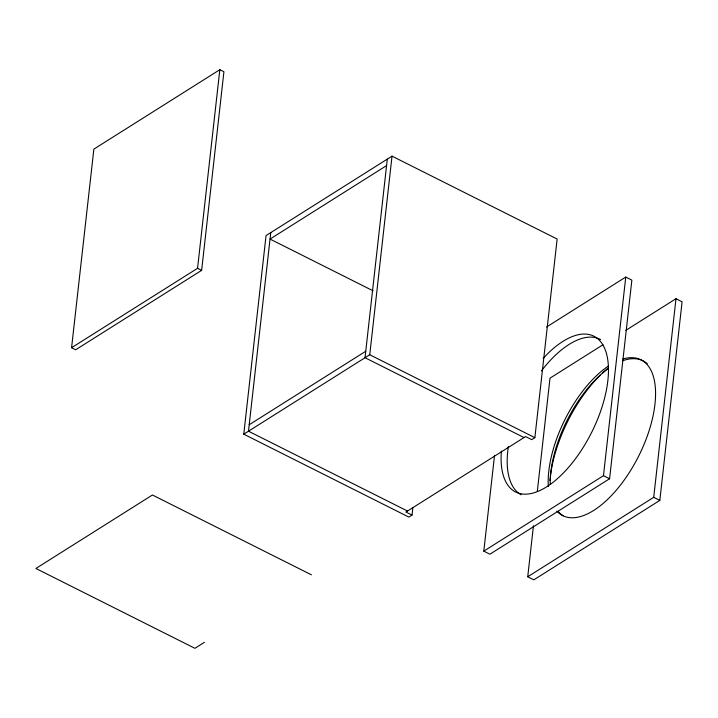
<?xml version="1.0" encoding="UTF-8"?>
<svg xmlns="http://www.w3.org/2000/svg" width="718" height="718" viewBox="0 0 718 718"><rect width="100%" height="100%" fill="white"/><g stroke="black" fill="none" stroke-linecap="round" stroke-linejoin="round"><path stroke-width="1.08" d="M71.585 347.727L93.861 149.129L219.834 69.691L223.917 71.737L201.641 270.345L75.659 349.783L71.585 347.727L197.558 268.299L219.834 69.691M412.033 515.102L408.883 517.095L243.77 434.184L266.046 235.585L392.028 156.147L557.141 239.049L534.865 437.657L531.715 439.64L525.594 436.571L405.921 512.033L412.033 515.102L412.904 507.339M270.767 232.605L248.491 431.204L407.492 511.036M387.298 159.127L365.022 357.726L524.023 437.558M243.77 434.184L369.743 354.746L392.028 156.147M546.595 326.977L625.755 277.067L631.867 280.137L609.591 478.744L489.909 554.206L483.797 551.137L494.496 455.715M625.782 330.379L675.988 298.724L682.1 301.793L659.824 500.392L533.842 579.83L527.73 576.76L533.456 525.729M537.315 491.327L550.006 378.162L603.048 344.712M483.797 551.137L603.47 475.675L625.755 277.067M527.73 576.76L653.712 497.323L675.988 298.724M386.571 165.598L270.04 239.076L373.046 290.799M249.218 424.733L365.749 351.255M204.352 642.35L194.901 648.309L35.9 568.476L152.431 494.998L311.433 574.831M197.558 268.299L201.641 270.345M369.743 354.746L534.865 437.657M653.712 497.323L659.824 500.392M603.47 475.675L609.591 478.744M521.142 494.765A87.192 41.15 -63.3 0 1 508.344 446.596M541.417 370.901A87.192 41.15 -63.3 0 1 600.634 339.578M543.086 358.488A87.192 41.15 -63.3 0 1 608.128 362.805A87.192 41.15 -63.3 0 1 554.987 480.746A87.192 41.15 -63.3 0 1 501.37 451.075M549.97 480.575A94.758 44.722 -63.3 0 1 550.176 478.314M550.302 477.183A94.758 44.722 -63.3 0 1 600.104 375.317M602.447 373.064A94.758 44.722 -63.3 0 1 608.379 367.858M622.784 359.009A87.192 41.15 -63.3 0 1 643.014 446.811A87.192 41.15 -63.3 0 1 556.845 511.171M548.301 486.481A87.192 41.15 -63.3 0 1 608.343 366.081M622.641 360.741A87.192 41.15 -63.3 0 1 647.304 363.757M563.1 515.739A87.192 41.15 -63.3 0 1 558.128 511.324M550.212 484.094A87.192 41.15 -63.3 0 1 608.514 368.397"/></g></svg>
